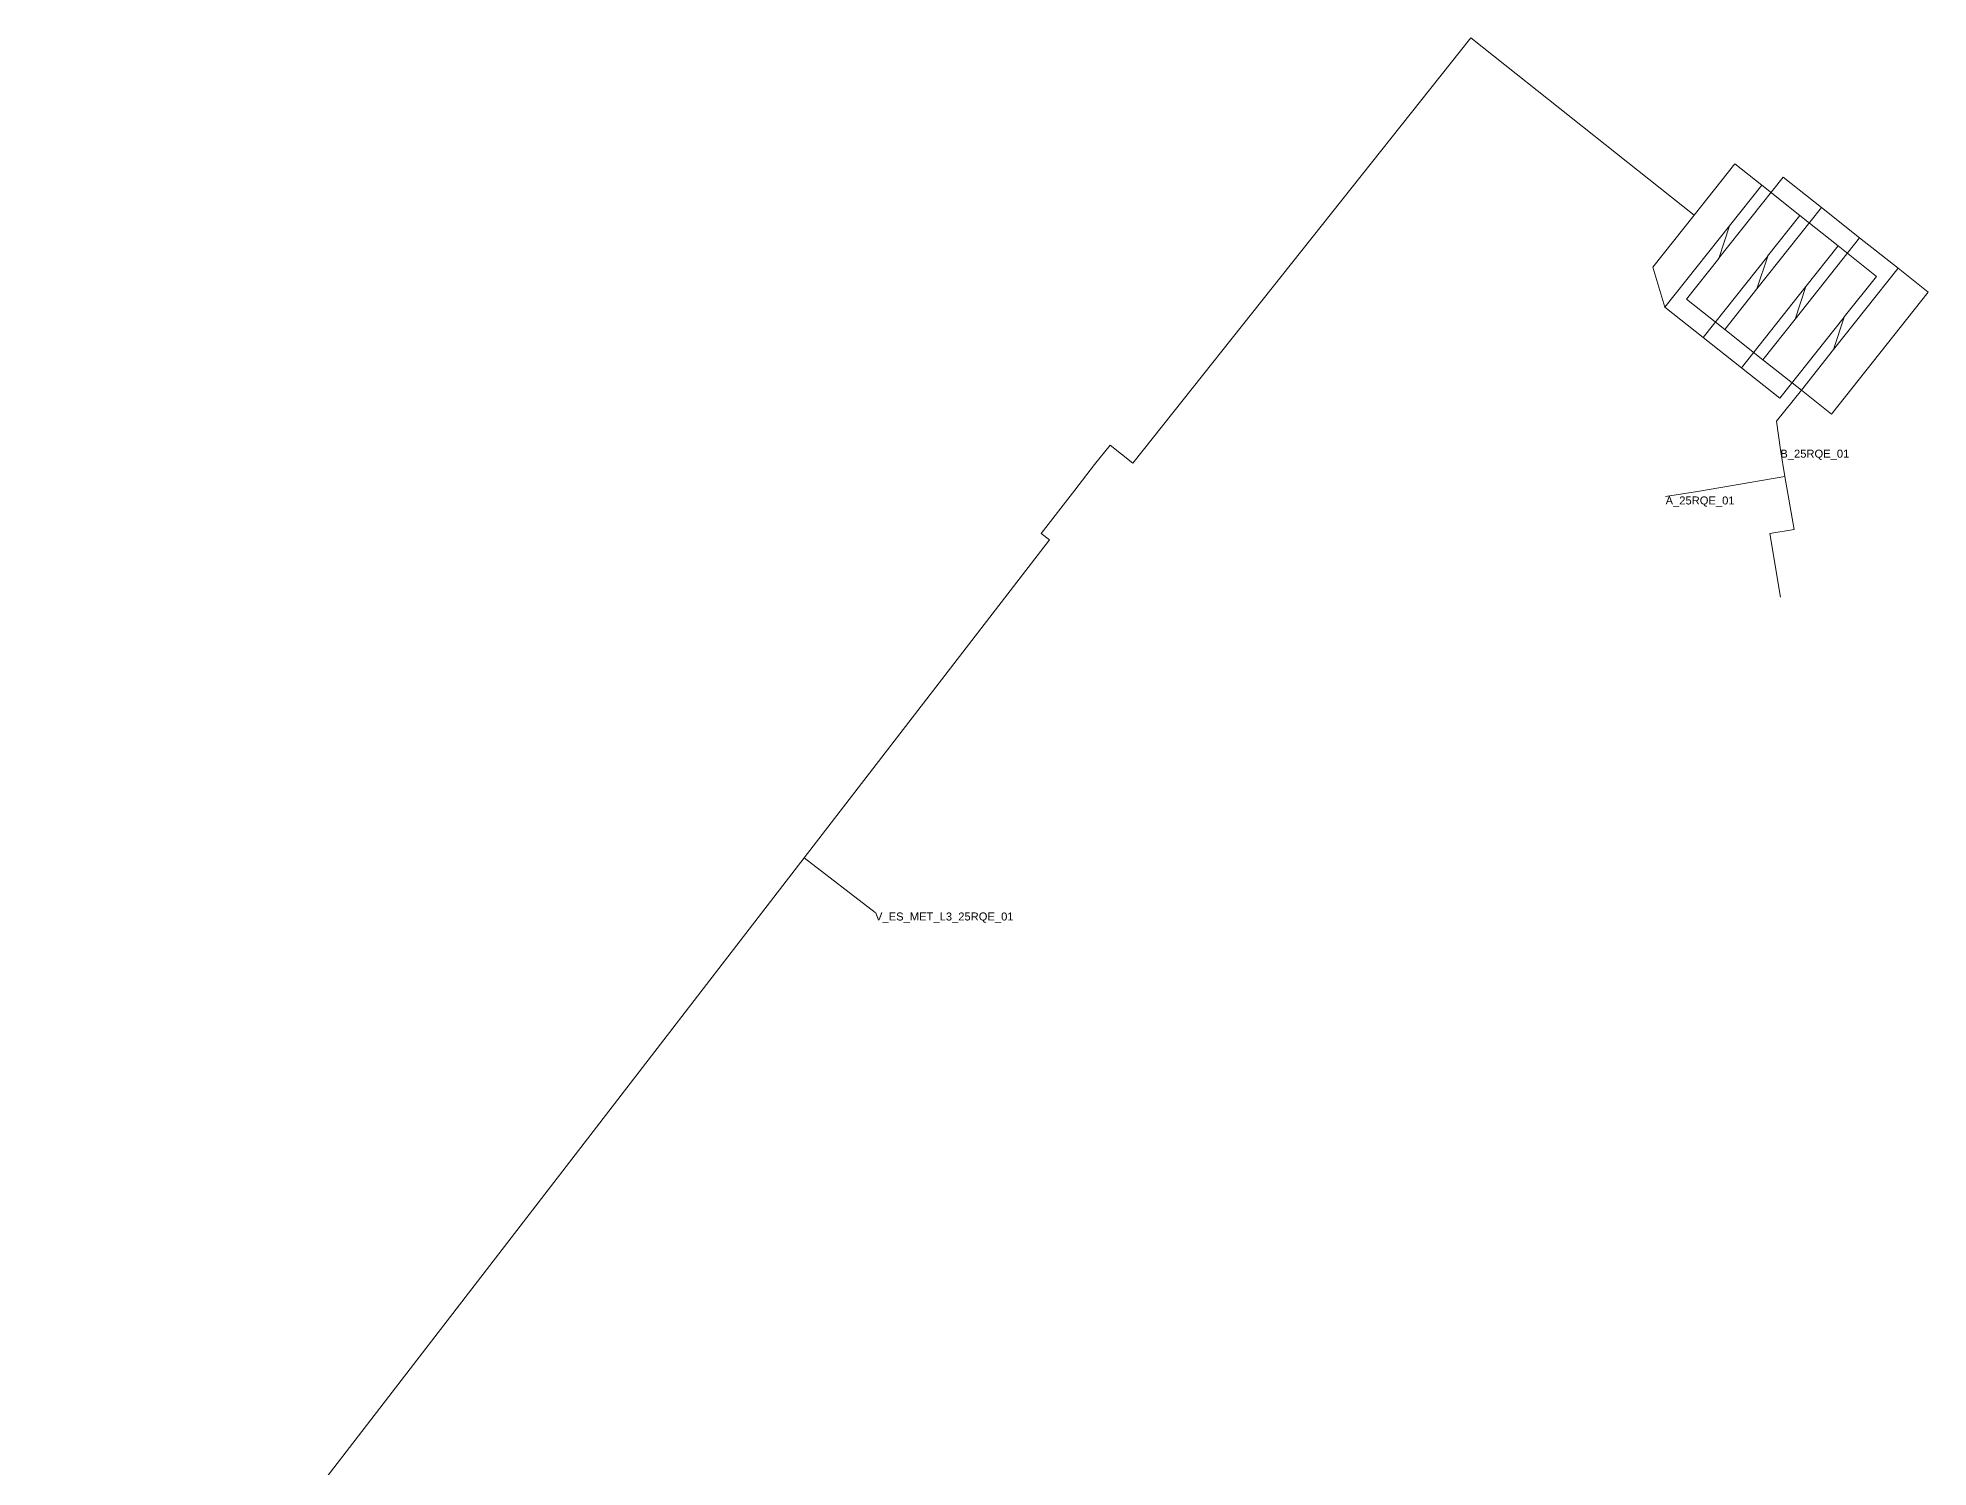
# Model space of a CAD drawing. Header units: metres. Extents: x 431118 to 431272, y 4588687 to 4588866.
# Drawn here: x 431154.3 to 431272.4, y 4588776.5 to 4588865.9 of the extents above; entities that cross this region are included whole.
import ezdxf
from ezdxf.enums import TextEntityAlignment as Align

# ---------------------------------------------------------------- set-up
doc = ezdxf.new("R2010")
doc.units = ezdxf.units.M
doc.header["$MEASUREMENT"] = 0
for name, color, linetype, lineweight, true_color in [('01_A_AccesTren_t', 40, 'Continuous', 0, 0xffd600), ('01_C_AccesExt_t', 251, 'Continuous', 0, 0x646464), ('01_I_Ascensor_l', 251, 'Continuous', 0, 0x646464), ('01_I_BarreraTarifaria_t', 251, 'Continuous', 0, 0x646464), ('01_I_Horitzontal_l', 251, 'Continuous', 0, 0x646464), ('01_I_HoritzontalSUnic_l', 251, 'Continuous', 0, 0x646464)]:
    doc.layers.add(name, color=color, linetype=linetype, lineweight=lineweight, true_color=true_color)
doc.styles.add('Style-Arial', font='arial.ttf')

msp = doc.modelspace()

# ---------------------------------------------------------------- linework, layer by layer
at = {"layer": '01_I_Ascensor_l'}
for p, q in [((431259.996861, 4588854.095574, -90), (431259.328614, 4588852.062891, -20)), ((431262.390823, 4588852.197401, -90), (431261.718603, 4588850.16837, -20)), ((431264.780812, 4588850.30288, -90), (431264.108593, 4588848.273349, -20)), ((431267.178478, 4588848.401998, -90), (431266.506582, 4588846.372328, -20)), ((431220.324203, 4588839.187137, -90), (431219.087189, 4588837.581144, -100)), ((431256.009244, 4588837.181364), (431258.006749, 4588837.482349, -20))]:
    msp.add_line(p, q, dxfattribs=at)
at = {"layer": '01_I_Horitzontal_l'}
for p, q in [((431263.470314, 4588838.422231, -20), (431263.180552, 4588840.106627, -20)), ((431258.006749, 4588837.482349, -20), (431263.470314, 4588838.422231, -20)), ((431202.171897, 4588814.584356, -100), (431154.274224, 4588752.476287, -100)), ((431202.171897, 4588814.584356, -100), (431206.59872, 4588811.170395, -100))]:
    msp.add_line(p, q, dxfattribs=at)
at = {"layer": '01_I_Horitzontal_l', "flags": 128}
for points, elevation in [([(431257.793979, 4588854.76945), (431243.833444, 4588865.858669), (431222.711034, 4588839.267061), (431221.286503, 4588840.398604), (431220.324203, 4588839.187137)], -90), ([(431263.180552, 4588840.106627), (431262.94809, 4588841.880172), (431264.494747, 4588843.832515)], -20), ([(431263.470314, 4588838.422231), (431264.037647, 4588835.124306), (431262.514517, 4588834.862287), (431263.197474, 4588830.892231)], -20), ([(431219.087189, 4588837.581144), (431216.98964, 4588834.858397), (431217.497155, 4588834.467418), (431202.171897, 4588814.584356)], -100)]:
    msp.add_lwpolyline(points, dxfattribs=dict(at, elevation=elevation))
at = {"layer": '01_I_HoritzontalSUnic_l'}
for p, q in [((431262.014453, 4588856.635578, -90), (431259.996861, 4588854.095574, -90)), ((431264.402539, 4588854.738659, -90), (431262.014453, 4588856.635578, -90)), ((431261.716169, 4588850.170302, -20), (431265.748671, 4588855.251069, -20)), ((431268.137752, 4588853.354903, -20), (431265.748671, 4588855.251069, -20)), ((431255.970579, 4588849.00851, -90), (431259.996861, 4588854.095574, -90)), ((431264.400867, 4588854.742029, -90), (431262.387381, 4588852.200132, -90)), ((431266.791763, 4588852.848153, -90), (431264.400867, 4588854.742029, -90)), ((431264.106158, 4588848.275281, -20), (431268.137752, 4588853.354903, -20)), ((431266.788635, 4588852.844703, -90), (431264.777371, 4588850.305611, -90)), ((431258.35832, 4588847.116635, -90), (431262.390823, 4588852.197401, -90)), ((431261.718603, 4588850.16837, -20), (431259.705118, 4588847.626474, -20)), ((431260.750046, 4588845.224301, -90), (431264.780812, 4588850.30288, -90)), ((431258.361982, 4588847.115775, -90), (431255.970579, 4588849.00851, -90)), ((431264.108593, 4588848.273349, -20), (431262.096014, 4588845.732598, -20)), ((431260.747401, 4588845.220469, -90), (431258.35832, 4588847.116635, -90)), ((431262.096014, 4588845.732598, -20), (431259.705118, 4588847.626474, -20))]:
    msp.add_line(p, q, dxfattribs=at)
at = {"layer": '01_I_HoritzontalSUnic_l', "flags": 128}
for points, elevation in [([(431262.014453, 4588856.635578), (431260.336005, 4588857.969679), (431257.793979, 4588854.76945)], -90), ([(431265.748671, 4588855.251069), (431263.359834, 4588857.147041), (431259.326234, 4588852.064892)], -20), ([(431257.793979, 4588854.76945), (431255.210843, 4588851.517466), (431255.970579, 4588849.00851)], -90), ([(431268.137752, 4588853.354903), (431270.534663, 4588851.452523), (431266.504202, 4588846.374328)], -20), ([(431266.788635, 4588852.844703), (431269.18739, 4588850.944248), (431267.175324, 4588848.404618)], -90), ([(431259.705118, 4588847.626474), (431257.314465, 4588849.520157), (431259.328614, 4588852.062891)], -20), ([(431264.494747, 4588843.832515), (431266.383968, 4588842.336027), (431272.421451, 4588849.957962), (431270.534663, 4588851.452523)], -20), ([(431260.750046, 4588845.224301), (431263.147325, 4588843.321984), (431267.178478, 4588848.401998)], -90), ([(431262.096014, 4588845.732598), (431264.494747, 4588843.832515), (431266.506582, 4588846.372328)], -20)]:
    msp.add_lwpolyline(points, dxfattribs=dict(at, elevation=elevation))

# ---------------------------------------------------------------- texts
at = {"layer": '01_A_AccesTren_t', "style": 'Style-Arial'}
msp.add_text('V_ES_MET_L3_25RQE_01', height=0.5, dxfattribs=at).set_placement((431206.59872, 4588811.170395, -100), align=Align.TOP_LEFT)
at = {"layer": '01_C_AccesExt_t', "insert": (431256.009244, 4588837.181364), "char_height": 0.5, "attachment_point": 1, "line_spacing_factor": 1.2, "style": 'Style-Arial'}
msp.add_mtext('A_25RQE_01', dxfattribs=at)
at = {"layer": '01_I_BarreraTarifaria_t', "insert": (431263.180552, 4588840.106627, -20), "char_height": 0.5, "attachment_point": 1, "line_spacing_factor": 1.2, "style": 'Style-Arial'}
msp.add_mtext('B_25RQE_01', dxfattribs=at)

doc.saveas('drawing.dxf')
